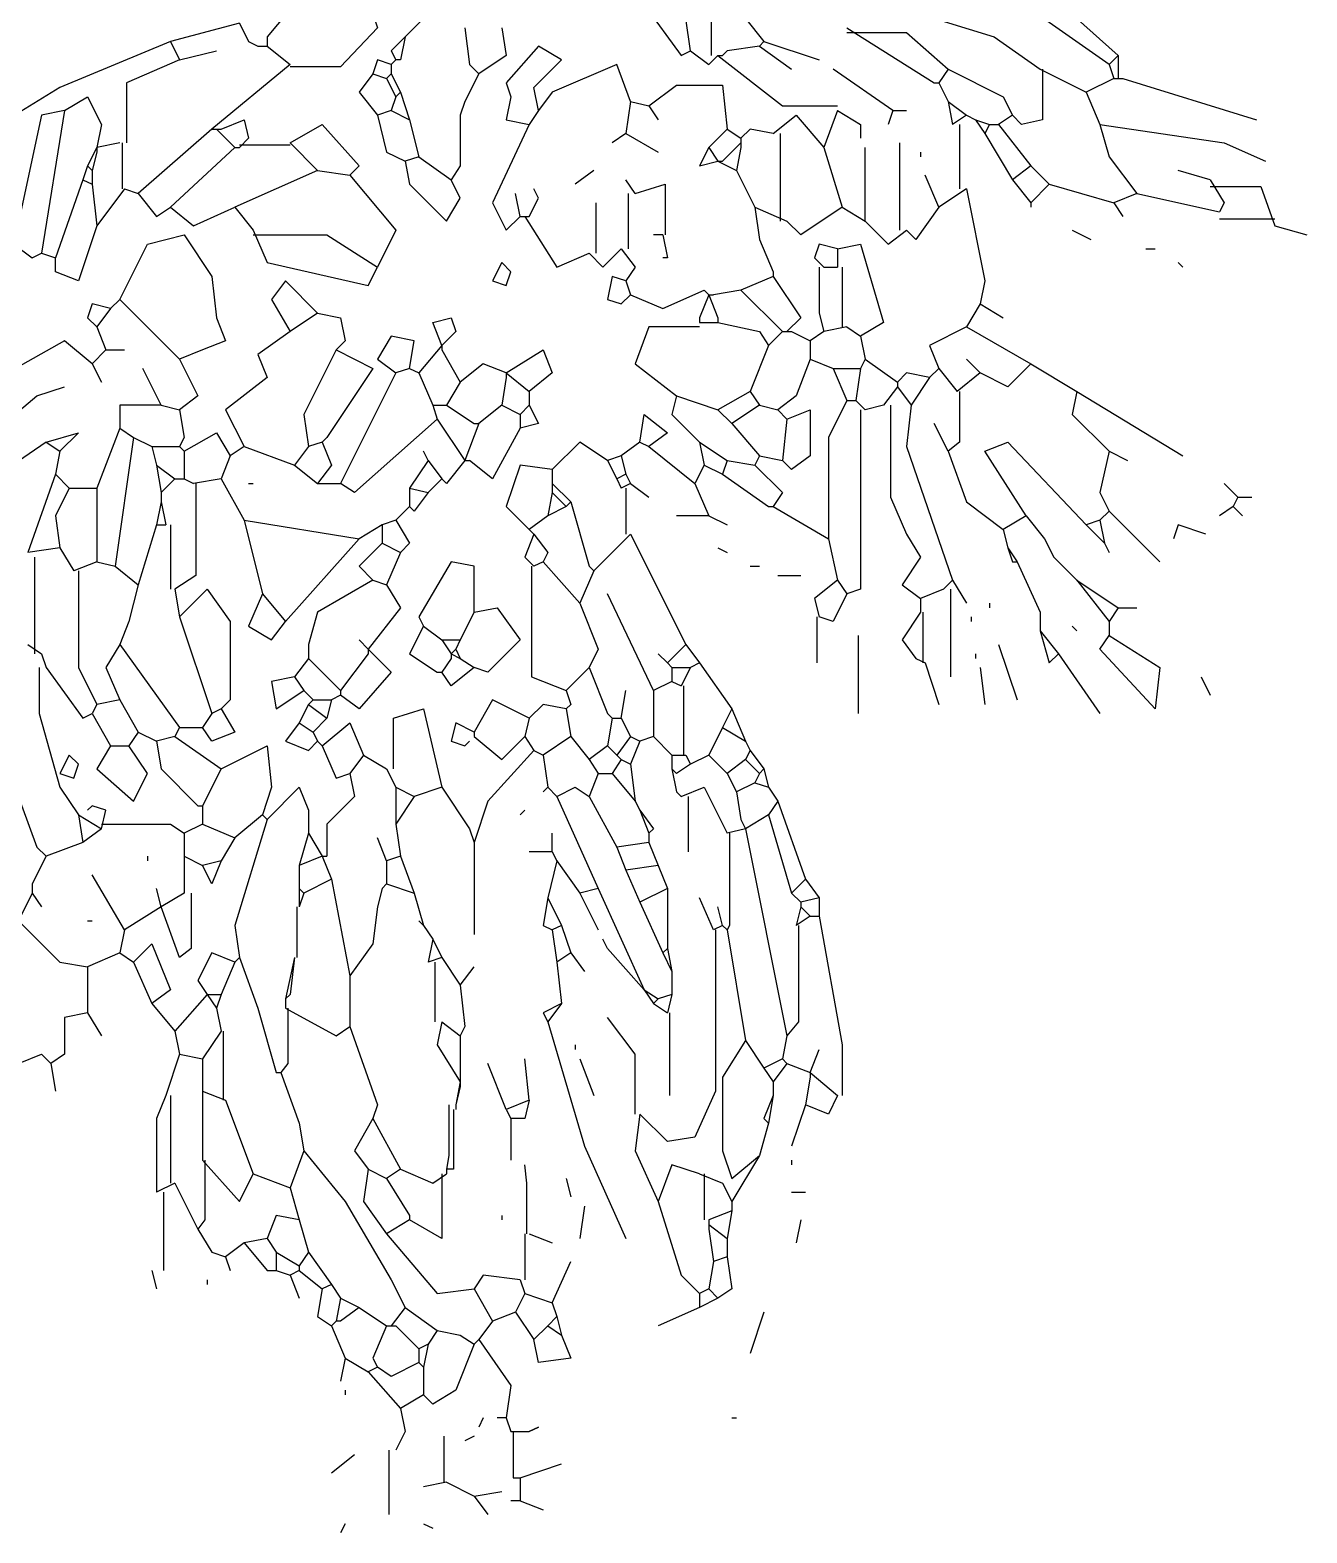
# Model space of a CAD drawing. Header units: inches. Extents: x 118 to 199, y 398 to 556.
# Drawn here: x 152.7 to 199, y 474.1 to 528.5 of the extents above; entities that cross this region are included whole.
import ezdxf

# ---------------------------------------------------------------- set-up
doc = ezdxf.new("R2010")
doc.units = ezdxf.units.IN
doc.header["$MEASUREMENT"] = 0
doc.layers.add('Standard', color=7, linetype='Continuous')

# ---------------------------------------------------------------- blocks, each defined once
blk = doc.blocks.new('A$C604E69D6')
at = {"layer": 'Standard', "color": 3, "linetype": 'Continuous'}
for points in [[(45.667, 133.333), (43.167, 130.333), (43.167, 130)], [(74, 129.666), (70.833, 132.5), (67.334, 133.833)], [(73.666, 129.333), (69.167, 132.5), (67, 133.166)], [(58.833, 132.333), (57.834, 132.666), (56.833, 131.5), (58.166, 129.666), (58.5, 129.834)], [(59.25, 131.833), (59.25, 129.666)], [(63.499, 131.334), (64.667, 131.833), (69.5, 130.333), (71.167, 129.167)], [(46, 131.334), (47, 131.166), (47.166, 130.667), (45.833, 129.25), (44, 129.25)], [(49, 131.166), (48.167, 130.333)], [(42.166, 130.833), (39.667, 130.167)], [(42.166, 130.833), (42.5, 130.167), (42.833, 130), (43.167, 130)], [(50.334, 130.667), (50.5, 129.333), (50.833, 128.999)], [(51.666, 130.667), (51.834, 129.666), (50.833, 128.999)], [(58.5, 129.834), (58.333, 131)], [(60.5, 131), (61.166, 130.167)], [(64.166, 130.667), (67.334, 128.667), (67.5, 128.667)], [(39.667, 130.167), (35.667, 128.5), (32.667, 126.666)], [(39.667, 130.167), (40.001, 129.5)], [(48.167, 130.333), (47.667, 129.834), (47.833, 129.5)], [(48.167, 130.333), (48, 129.5), (47.833, 129.5)], [(61.166, 130.167), (61, 130)], [(61.166, 130.167), (63.167, 129.5)], [(64.166, 130.499), (66.333, 130.499), (67.833, 129.167)], [(40.001, 129.5), (41.333, 129.834)], [(43.167, 130), (44, 129.333)], [(53, 127.667), (52.833, 128.5), (53.833, 129.5), (53, 130), (51.834, 128.667), (52, 128.166), (51.834, 127.333), (52.667, 127.167)], [(58.5, 129.834), (59.167, 129.333), (59.5, 129.666)], [(59.5, 129.666), (59.666, 129.666)], [(59.5, 129.666), (61.833, 127.834), (63.833, 127.834)], [(61, 130), (59.834, 129.834), (59.666, 129.666)], [(61, 130), (62.167, 129.167)], [(74, 129.666), (73.666, 129.333)], [(74, 129.666), (74, 128.833)], [(40.001, 129.5), (38.083, 128.667), (38.083, 126.5)], [(44, 129.333), (41.167, 127)], [(47, 128.999), (46.5, 128.332), (47.166, 127.499)], [(47.667, 129.333), (47.166, 129.5), (47, 128.999)], [(47, 128.999), (47.5, 128.833)], [(47.667, 128.999), (47.5, 128.833)], [(47.833, 129.5), (47.667, 129.333)], [(47.667, 129.333), (47.667, 128.999)], [(47.667, 128.999), (48, 128.332)], [(50.833, 128.999), (50.334, 128), (50.166, 127.499), (50.166, 125.667), (49.833, 125.166)], [(56.334, 128), (55.833, 129.333), (53.5, 128.332), (53, 127.667)], [(65.834, 127.667), (63.667, 129.167)], [(67.833, 129.167), (67.5, 128.667)], [(67.833, 129.167), (69.833, 128.166), (70.167, 127.499)], [(71.251, 129.167), (71.251, 127.333), (70.5, 127.167), (70.167, 127.499)], [(71.167, 129.167), (72.833, 128.332)], [(73.666, 129.333), (73.834, 128.833)], [(47.5, 128.833), (47.833, 128.166)], [(57, 127.834), (58, 128.583), (59.666, 128.583), (59.834, 127)], [(67.5, 128.667), (67.833, 128)], [(73.834, 128.833), (72.833, 128.332)], [(73.834, 128.833), (74, 128.833)], [(74, 128.833), (74.167, 128.833)], [(74.167, 128.833), (79.001, 127.333)], [(35.833, 127.667), (36.667, 128.166), (37.167, 127.167), (37, 126.334)], [(47.833, 128.166), (47.667, 127.667)], [(48, 128.332), (47.833, 128.166)], [(48, 128.332), (48.333, 127.333)], [(56.334, 128), (56.167, 126.833)], [(56.334, 128), (57, 127.834)], [(67.833, 128), (68.5, 127.499)], [(67.833, 128), (68.001, 127.167)], [(72.833, 128.332), (73.333, 127.167)], [(35.833, 127.667), (35, 127.499), (34, 122.833), (34.666, 122.333), (35, 122.501)], [(35.833, 127.667), (35, 122.501)], [(47.667, 127.667), (47.166, 127.499)], [(47.166, 127.499), (47.5, 126.166), (48.167, 125.833)], [(47.667, 127.667), (48.333, 127.333)], [(53, 127.667), (52.667, 127.167)], [(57, 127.834), (57.333, 127.333)], [(61.5, 126.833), (62.333, 127.499), (63.333, 126.334)], [(63.833, 127.667), (63.333, 126.334)], [(63.833, 127.667), (64.667, 127.167), (64.667, 126.666)], [(65.834, 127.667), (65.666, 127.167)], [(65.834, 127.667), (66.333, 127.667)], [(68.5, 127.499), (68.001, 127.167)], [(68.5, 127.499), (68.834, 127.333)], [(70.167, 127.499), (69.667, 127.167)], [(41.167, 127), (38.499, 124.666)], [(41.167, 127), (41.333, 127)], [(41.333, 127), (41.501, 127)], [(41.333, 127), (42, 126.334)], [(41.501, 127), (42.334, 127.333), (42.5, 126.666), (42.166, 126.334)], [(44, 126.5), (45.167, 127.167), (46.5, 125.667), (46.167, 125.333)], [(48.333, 127.333), (48.666, 125.999)], [(52.667, 127.167), (51.333, 124.333), (51.834, 123.334), (52.333, 123.833)], [(56.167, 126.833), (55.667, 126.5)], [(56.167, 126.833), (57.333, 126.166)], [(59.834, 127), (59.167, 126.334)], [(59.834, 127), (60.333, 126.666)], [(61.5, 126.833), (60.667, 127), (60.333, 126.666)], [(61.751, 126.833), (61.751, 123.666)], [(68.25, 127.167), (68.25, 124.834)], [(68.834, 127.333), (69.333, 127.167)], [(68.834, 127.333), (69.167, 126.833)], [(69.333, 127.167), (69.167, 126.833)], [(69.167, 126.833), (70.167, 125.166)], [(69.333, 127.167), (69.667, 127.167)], [(69.667, 127.167), (70.833, 125.667)], [(73.333, 127.167), (73.666, 125.999), (74.667, 124.666)], [(73.333, 127.167), (77.833, 126.5), (79.333, 125.833)], [(37, 126.334), (36.667, 125.667)], [(37.834, 126.5), (37, 126.334)], [(37, 126.334), (37, 126.166)], [(37.917, 126.5), (37.917, 124.834)], [(42, 126.334), (39.667, 124.167)], [(42, 126.334), (42.166, 126.334)], [(44, 126.416), (42.166, 126.416)], [(44, 126.5), (45, 125.5)], [(59.167, 126.334), (58.833, 125.667), (59.5, 125.833)], [(59.167, 126.334), (59.5, 125.833)], [(60.333, 126.5), (59.666, 125.833)], [(60.333, 126.334), (60.167, 125.5)], [(60.333, 126.666), (60.333, 126.5)], [(60.333, 126.5), (60.333, 126.334)], [(63.333, 126.334), (64, 124.167)], [(64.833, 123.666), (64.833, 126.334)], [(66.084, 123.334), (66.084, 126.5)], [(37, 126.166), (36.833, 125.5)], [(48.666, 125.999), (48.167, 125.833)], [(48.167, 125.833), (48.333, 125), (49.667, 123.666), (50.166, 124.499), (49.833, 125.166)], [(48.666, 125.999), (49.833, 125.166)], [(59.5, 125.833), (59.666, 125.833)], [(59.5, 125.833), (60.167, 125.5)], [(66.833, 126.166), (66.833, 125.999)], [(36.5, 125.166), (35.5, 122.333)], [(36.667, 125.667), (36.5, 125.166)], [(36.5, 125.166), (36.833, 125)], [(36.667, 125.667), (36.833, 125.5)], [(36.833, 125.5), (36.833, 125)], [(45, 125.5), (42, 124.167)], [(45, 125.5), (46.167, 125.333)], [(46.167, 125.333), (47.833, 123.334), (47.166, 122)], [(55, 125.5), (54.333, 125)], [(56.5, 124.666), (56.167, 125.166)], [(60.167, 125.5), (60.833, 124.167)], [(67.5, 124.167), (67, 125.333)], [(70.833, 125.667), (70.167, 125.166)], [(70.167, 125.166), (70.833, 124.333)], [(70.833, 125.667), (71.5, 125)], [(77.333, 125.166), (76.167, 125.5)], [(77.333, 125.166), (77.833, 124.333), (77.667, 124.001)], [(36.833, 125), (37, 123.5)], [(38, 124.834), (37, 123.5)], [(38, 124.834), (38.499, 124.666)], [(38.499, 124.666), (39.166, 123.833), (39.667, 124.167)], [(52.333, 123.833), (52.167, 124.666)], [(52.667, 123.833), (53, 124.499), (52.833, 124.834)], [(56.25, 124.666), (56.25, 122.667)], [(56.5, 124.666), (57.583, 125), (57.583, 123.166)], [(68.5, 124.834), (67.5, 124.167)], [(68.5, 124.834), (69.167, 121.5), (69, 120.666)], [(71.5, 125), (70.833, 124.333)], [(71.5, 125), (73.834, 124.333)], [(74.667, 124.666), (73.834, 124.333)], [(74.667, 124.666), (77.667, 124.001)], [(77.333, 124.916), (79.167, 124.916), (79.666, 123.5)], [(39.667, 124.167), (40.5, 123.5), (42, 124.167)], [(42, 124.167), (42.667, 123.334)], [(55.084, 122.501), (55.084, 124.333)], [(60.833, 124.167), (61.999, 123.666)], [(60.833, 124.167), (61, 123), (61.5, 121.834), (61.5, 121.666)], [(64, 124.167), (62.5, 123.166), (61.999, 123.666)], [(64, 124.167), (64.833, 123.666)], [(67.5, 124.167), (66.667, 123), (66.333, 123.334)], [(70.833, 124.333), (70.833, 124.167)], [(73.834, 124.333), (74.167, 123.833)], [(52.333, 123.833), (52.501, 123.833)], [(52.501, 123.833), (52.667, 123.833)], [(52.501, 123.833), (53.667, 122), (54.834, 122.501)], [(64.833, 123.666), (65.666, 122.833), (66.333, 123.334)], [(77.667, 123.75), (79.666, 123.75)], [(37, 123.5), (36.334, 121.5), (35.5, 121.834), (35.5, 122.333)], [(37.834, 120.833), (38.833, 122.833), (40.167, 123.166), (41.167, 121.666), (41.333, 120.166), (41.667, 119.333), (40.834, 119), (40.001, 118.666)], [(42.667, 123.334), (43.167, 122.166), (46.834, 121.333), (47.166, 122)], [(42.667, 123.166), (45.334, 123.166), (47.166, 122)], [(57.5, 123.166), (57.167, 123.166)], [(57.5, 123.166), (57.667, 122.333), (57.5, 122.333)], [(72.334, 123.334), (73, 123)], [(79.666, 123.5), (80.833, 123.166)], [(35, 122.501), (35.5, 122.333)], [(56, 122.667), (55.333, 122), (54.834, 122.501)], [(56, 122.667), (56.5, 122), (56.167, 121.5)], [(63.833, 122.667), (63.167, 122.833), (63, 122.333), (63.333, 122)], [(63.833, 122.667), (64.667, 122.833), (65.5, 120), (64.667, 119.499)], [(63.833, 122.667), (63.833, 122)], [(75, 122.667), (75.334, 122.667)], [(51.666, 122.166), (51.333, 121.5), (51.834, 121.333), (52, 121.834), (51.666, 122.166)], [(63.167, 122), (63.167, 120.334), (63.333, 119.667)], [(63.333, 122), (63.833, 122)], [(64, 122), (64, 119.833)], [(76.167, 122.166), (76.333, 122)], [(45, 120.334), (43.834, 121.5), (43.333, 120.833), (44, 119.667)], [(56.167, 121.5), (55.667, 121.666), (55.501, 120.833), (56, 120.666), (56.334, 120.999)], [(56.167, 121.5), (56.334, 120.999)], [(61.5, 121.666), (60.333, 121.167)], [(61.5, 121.666), (62.5, 120.166), (61.999, 119.667)], [(37.834, 120.833), (37.5, 120.5)], [(37.834, 120.833), (40.001, 118.666)], [(56.334, 120.999), (57.5, 120.5), (59, 121.167), (59.167, 120.999)], [(59.167, 120.999), (58.833, 120.166), (58.833, 120)], [(59.167, 120.999), (59.334, 120.999)], [(59.167, 120.999), (59.5, 120.166), (59.5, 120)], [(60.333, 121.167), (59.334, 120.999)], [(60.333, 121.167), (61.833, 119.667)], [(37.5, 120.5), (36.833, 120.666), (36.667, 120.166), (37, 119.833)], [(37.5, 120.5), (37, 119.833)], [(45, 120.334), (44, 119.667)], [(45, 120.334), (45.833, 120.166), (46, 119.333), (45.667, 119)], [(69, 120.666), (68.5, 119.833)], [(69, 120.666), (69.833, 120.166)], [(37, 119.833), (37.333, 119)], [(49.5, 119.167), (49.167, 120), (49.833, 120.166), (50, 119.667), (49.5, 119.167)], [(58.833, 119.833), (57, 119.833), (56.5, 118.5), (58, 117.334)], [(58.833, 120), (59.5, 120)], [(59.5, 120), (61, 119.667), (61.334, 119.167)], [(64.166, 119.833), (63.333, 119.667)], [(64.166, 119.833), (64.667, 119.499)], [(68.5, 119.833), (67.166, 119.167), (67.5, 118.333)], [(68.5, 119.833), (70.833, 118.5)], [(36.833, 118.5), (35.833, 119.333), (33.167, 117.833)], [(44, 119.667), (42.833, 118.834), (43.167, 117.999), (41.667, 116.833), (42.334, 115.5)], [(48.333, 118.333), (48.5, 119.333), (47.667, 119.499), (47.166, 118.666), (47.833, 118.167)], [(61.833, 119.667), (61.334, 119.167)], [(61.833, 119.667), (61.999, 119.667)], [(61.999, 119.667), (62.167, 119.667)], [(62.167, 119.667), (62.834, 119.333)], [(63.333, 119.667), (62.834, 119.333)], [(62.834, 119.333), (62.834, 118.666)], [(64.667, 119.499), (64.833, 118.666)], [(37.333, 119), (36.833, 118.5)], [(37.333, 119), (38, 119)], [(40.001, 118.666), (40.666, 117.334), (40.001, 116.833)], [(45.667, 119), (44.5, 116.667), (44.667, 115.5)], [(45.667, 119), (47, 118.333), (45.334, 115.832), (45.167, 115.666)], [(49.5, 119.167), (48.666, 118.167)], [(49.5, 119.167), (49.5, 119)], [(49.5, 119), (50.166, 117.833)], [(51.834, 118.167), (53.166, 119), (53.5, 118.167), (52.667, 117.5)], [(61.334, 119.167), (60.667, 117.5)], [(62.834, 118.666), (62.333, 117.334), (61.667, 116.833)], [(62.834, 118.666), (63.667, 118.333)], [(64.833, 118.666), (64.667, 118.333)], [(64.833, 118.666), (66, 117.833)], [(69, 118.167), (68.5, 118.666)], [(36.833, 118.5), (37.167, 117.833)], [(39.334, 117), (38.667, 118.333)], [(47.833, 118.167), (45.833, 114.166)], [(48.333, 118.333), (47.833, 118.167)], [(48.333, 118.333), (48.666, 118.167)], [(48.666, 118.167), (49.167, 117)], [(51.834, 118.167), (50.999, 118.5), (50.166, 117.833)], [(51.834, 118.167), (51.834, 117.999)], [(51.834, 118.167), (52.667, 117.5)], [(63.667, 118.333), (64.667, 118.333)], [(63.667, 118.333), (64.166, 117.166)], [(64.667, 118.333), (64.5, 117.166)], [(67.166, 117.999), (66.333, 118.167), (66, 117.833)], [(67.5, 118.333), (67.166, 117.999)], [(67.5, 118.333), (68.167, 117.5)], [(69, 118.167), (68.167, 117.5)], [(70.833, 118.5), (70, 117.667), (69, 118.167)], [(70.833, 118.5), (72.5, 117.5)], [(31.667, 114.667), (34.834, 117.334), (35.833, 117.667)], [(50.166, 117.833), (49.667, 117)], [(51.834, 117.999), (51.666, 117)], [(66, 117.667), (65.5, 117)], [(66, 117.833), (66, 117.667)], [(66, 117.667), (66.501, 117)], [(67.166, 117.999), (66.501, 117)], [(39.334, 117), (37.834, 117), (37.834, 116.167)], [(39.334, 117), (40.001, 116.833)], [(49.167, 117), (49.667, 117)], [(49.167, 117), (49.333, 116.499)], [(49.667, 117), (50.667, 116.333), (50.833, 116.333)], [(51.666, 117), (50.833, 116.333)], [(51.666, 117), (52.333, 116.667)], [(52.667, 117), (52.333, 116.667)], [(52.667, 117), (53, 116.333), (52.333, 116.167)], [(52.667, 117.5), (52.667, 117)], [(58, 117.334), (57.834, 116.667), (58.833, 115.666)], [(58, 117.334), (59.5, 116.833)], [(60.667, 117.5), (59.5, 116.833)], [(61, 117), (60, 116.333)], [(60.667, 117.5), (61, 117)], [(61, 117), (61.667, 116.833)], [(64.166, 117.166), (63.499, 115.832), (63.499, 112.166)], [(64.166, 117.166), (64.5, 117.166)], [(64.5, 117.166), (64.833, 116.833)], [(65.5, 117), (64.833, 116.833)], [(65.75, 117), (65.75, 113.666), (66.333, 112.334), (66.833, 111.501), (66.167, 110.5), (66.833, 110.001)], [(66.501, 117), (66.333, 115.5), (68.001, 110.666)], [(68.25, 117.5), (68.25, 115.666), (67.833, 115.334)], [(72.5, 117.5), (72.334, 116.667), (73.666, 115.334)], [(72.5, 117.5), (76.333, 115.167)], [(40.001, 116.833), (40.167, 115.832), (40.001, 115.5)], [(49.333, 116.499), (46.333, 113.834), (45.833, 114.166)], [(49.333, 116.499), (50.334, 114.999)], [(52.333, 116.667), (52.333, 116.167)], [(56.667, 115.666), (56.833, 116.667), (57.667, 116), (57, 115.5)], [(59.5, 116.833), (60, 116.333)], [(61.667, 116.833), (61.999, 116.499)], [(61.999, 116.499), (62.834, 116.833), (62.834, 115.167), (62.167, 114.667), (61.833, 114.999)], [(61.999, 116.499), (61.833, 114.999)], [(64.667, 116.833), (64.667, 110.333), (64.166, 110.167)], [(35.167, 115.666), (36.334, 116), (35.667, 115.334)], [(37.834, 116.167), (37, 114)], [(37.834, 116.167), (38.333, 115.832)], [(40.167, 115.334), (41.333, 116), (41.833, 115.167)], [(50.833, 116.333), (50.334, 114.999)], [(52.333, 116.167), (51.333, 114.333), (50.5, 114.999)], [(60, 116.333), (61, 115.167)], [(67.833, 115.334), (67.334, 116.333)], [(35.167, 115.666), (32.5, 113.834), (31.833, 112.833)], [(35.167, 115.666), (35.667, 115.334)], [(38.333, 115.832), (37.666, 111.166)], [(38.333, 115.832), (39, 115.5)], [(39, 115.5), (40.001, 115.5)], [(39, 115.5), (39.166, 114.833)], [(40.001, 115.5), (40.167, 115.334)], [(42.334, 115.5), (41.833, 115.167)], [(42.334, 115.5), (44.167, 114.833)], [(44.667, 115.5), (44.167, 114.833)], [(45.167, 115.666), (44.667, 115.5)], [(45.167, 115.666), (45.5, 114.833), (45, 114.166)], [(55.501, 114.999), (54.5, 115.666), (53.5, 114.667)], [(56.667, 115.666), (56, 115.167)], [(56.667, 115.666), (57, 115.5)], [(57, 115.5), (58.667, 114.166)], [(58.833, 115.666), (59.834, 114.999)], [(58.833, 115.666), (59, 114.833)], [(70.667, 113), (69.167, 115.334), (70, 115.666), (72.833, 112.666)], [(35.667, 115.334), (35.5, 114.5)], [(39.166, 114.833), (39.334, 113.834)], [(39.166, 114.833), (39.833, 114.333)], [(40.167, 115.334), (40.167, 114.333)], [(41.833, 115.167), (41.501, 114.333)], [(44.167, 114.833), (45, 114.166)], [(49, 114.999), (48.333, 114)], [(49, 114.999), (48.834, 115.334)], [(49, 114.999), (49.5, 114.333)], [(50.334, 114.999), (49.667, 114.166), (49.5, 114.333)], [(50.334, 114.999), (50.5, 114.999)], [(53.5, 114.667), (52.333, 114.833), (51.834, 113.333), (52.667, 112.5)], [(56, 115.167), (55.501, 114.999)], [(55.501, 114.999), (55.833, 114.333)], [(56, 115.167), (56.167, 114.5)], [(59, 114.833), (58.667, 114.166)], [(59, 114.833), (59.666, 114.5)], [(59.834, 114.999), (59.666, 114.5)], [(59.834, 114.999), (60.833, 114.833)], [(61, 115.167), (60.833, 114.833)], [(60.833, 114.833), (61.833, 113.834), (61.5, 113.333)], [(61, 115.167), (61.833, 114.999)], [(67.833, 115.334), (68.5, 113.499), (69.833, 112.5)], [(73.666, 115.334), (73.333, 113.834), (73.666, 113.167)], [(73.666, 115.334), (74.333, 114.999)], [(35.5, 114.5), (34.5, 111.667)], [(35.5, 114.5), (36, 114)], [(39.833, 114.333), (39.334, 113.834)], [(39.833, 114.333), (40.167, 114.333)], [(40.167, 114.333), (40.5, 114.166)], [(41.501, 114.333), (40.5, 114.166)], [(41.501, 114.333), (42.334, 112.833)], [(49.5, 114.333), (49, 113.834)], [(53.5, 114.667), (53.5, 114.166)], [(56.167, 114.5), (55.833, 114.333)], [(55.833, 114.333), (56, 114)], [(56.167, 114.5), (56.334, 114.166)], [(59.666, 114.5), (61.334, 113.333), (61.5, 113.333)], [(36, 114), (35.5, 113), (35.667, 111.833)], [(36, 114), (37, 114)], [(37, 114), (37, 111.333)], [(39.334, 113.834), (39.334, 113.499)], [(40.584, 114.166), (40.584, 110.834), (39.833, 110.333)], [(42.5, 114.166), (42.667, 114.166)], [(45, 114.166), (45.833, 114.166)], [(48.333, 114), (49, 113.834)], [(48.333, 114), (48.333, 113.333)], [(49, 113.834), (48.5, 113.167), (48.333, 113.333)], [(53.5, 113.834), (53.334, 113)], [(53.5, 114.166), (54.167, 113.499)], [(53.5, 114.166), (53.5, 113.834)], [(53.5, 113.834), (54.001, 113.333)], [(56.334, 114.166), (56, 114)], [(56.167, 114), (56.167, 112.334)], [(56.334, 114.166), (57, 113.666)], [(58.667, 114.166), (59.167, 113)], [(78.334, 113.666), (77.833, 114.166)], [(39.334, 113.499), (39.166, 112.666)], [(39.334, 113.499), (39.5, 112.666)], [(48.333, 113.333), (47.833, 112.833)], [(54.001, 113.333), (53.334, 113)], [(54.167, 113.499), (54.001, 113.333)], [(54.167, 113.499), (54.834, 111.166), (55, 111)], [(61.5, 113.333), (63.499, 112.166)], [(78.166, 113.333), (77.667, 113)], [(78.334, 113.666), (78.166, 113.333)], [(78.166, 113.333), (78.5, 113)], [(78.334, 113.666), (78.833, 113.666)], [(39.166, 112.666), (38.499, 110.5)], [(39.166, 112.666), (39.5, 112.666)], [(39.667, 112.666), (39.667, 110.333)], [(42.334, 112.833), (46.5, 112.166)], [(42.334, 112.833), (43.001, 110.167)], [(47.334, 112.666), (46.5, 112.166)], [(47.833, 112.833), (47.334, 112.666)], [(47.334, 112.666), (47.334, 111.999)], [(47.833, 112.833), (48.333, 111.999), (48, 111.667)], [(53.334, 113), (52.667, 112.5)], [(59.167, 113), (58, 113)], [(59.167, 113), (59.834, 112.666)], [(70.667, 113), (69.833, 112.5)], [(70.667, 113), (71.333, 112.166)], [(73.333, 112.833), (72.833, 112.666)], [(72.833, 112.666), (73.5, 111.999)], [(73.666, 113.167), (73.333, 112.833)], [(73.333, 112.833), (73.5, 111.999)], [(73.666, 113.167), (75.5, 111.333)], [(77.167, 112.334), (76.167, 112.666), (75.999, 112.166)], [(46.5, 112.166), (43.834, 109.166)], [(52.833, 112.334), (52.501, 111.501), (52.833, 111.166)], [(52.667, 112.5), (52.833, 112.334)], [(52.833, 112.334), (53.334, 111.667), (53.166, 111.333)], [(56.334, 112.334), (55, 111)], [(56.334, 112.334), (58.333, 108.333)], [(63.499, 112.166), (63.833, 110.666)], [(69.833, 112.5), (70, 111.833)], [(71.333, 112.166), (71.667, 111.501)], [(71.333, 112.166), (71.667, 111.501)], [(35.667, 111.833), (34.5, 111.667)], [(35.667, 111.833), (36.166, 111)], [(47.334, 111.999), (46.5, 111.166), (47, 110.666)], [(47.334, 111.999), (48, 111.667)], [(48, 111.667), (47.5, 110.5)], [(59.5, 111.833), (59.834, 111.667)], [(70, 111.833), (70.167, 111.333), (70.334, 111.333)], [(70, 111.833), (70.334, 111.333)], [(73.5, 111.999), (73.666, 111.667)], [(34.75, 111.501), (34.75, 108)], [(37, 111.333), (36.166, 111)], [(37, 111.333), (37.666, 111.166)], [(37.666, 111.166), (38.499, 110.5)], [(50.667, 109.5), (50.667, 111.166), (49.833, 111.333), (48.666, 109.334), (48.834, 109)], [(52.75, 111.166), (52.75, 107.167), (54.001, 106.667)], [(53.166, 111.333), (52.833, 111.166)], [(53.166, 111.333), (54.5, 109.833)], [(60.667, 111.166), (61, 111.166)], [(70.334, 111.333), (71.167, 109.5), (71.167, 108.833)], [(71.667, 111.501), (72.5, 110.666)], [(36.334, 111), (36.334, 107.5), (37, 106.166)], [(38.499, 110.5), (38.167, 109.166), (37.834, 108.333)], [(47, 110.666), (45, 109.5), (44.667, 108.333), (44.667, 107.834)], [(47.5, 110.5), (48, 109.666), (46.834, 108.166)], [(47, 110.666), (47.5, 110.5)], [(55, 111), (54.5, 109.833)], [(61.667, 110.834), (62.5, 110.834)], [(63.833, 110.666), (63, 110.001), (63.167, 109.334)], [(63.833, 110.666), (64.166, 110.167)], [(68.001, 110.666), (67.667, 110.333)], [(68.001, 110.666), (68.5, 109.833)], [(72.5, 110.666), (73.666, 109.166)], [(72.5, 110.666), (74, 109.666)], [(39.833, 110.333), (40.001, 109.334)], [(40.001, 109.334), (41, 110.333), (41.833, 109.166), (41.833, 106.334), (41.501, 106)], [(43.001, 110.167), (42.5, 109), (43.333, 108.499), (43.834, 109.166)], [(43.001, 110.167), (43.834, 109.166)], [(57.167, 106.667), (55.501, 110.167)], [(64.166, 110.167), (63.667, 109.166), (63.167, 109.334)], [(67.667, 110.333), (66.833, 110.001)], [(66.833, 110.001), (66.833, 109.5)], [(67.917, 110.333), (67.917, 107.167)], [(50.667, 109.5), (50.166, 108.499)], [(50.667, 109.5), (51.5, 109.666), (52.333, 108.499), (51.167, 107.333), (50.667, 107.5)], [(54.5, 109.833), (55.167, 108.166), (54.834, 107.5)], [(66.833, 109.5), (66.167, 108.499), (66.667, 107.834), (67, 107.666)], [(66.917, 109.5), (66.917, 107.666)], [(69.333, 109.833), (69.333, 109.666)], [(74, 109.666), (73.666, 109.166)], [(74, 109.666), (74.667, 109.666)], [(40.001, 109.334), (41.167, 105.833)], [(48.834, 109), (48.333, 108), (49.333, 107.333), (49.5, 107.333)], [(48.834, 109), (49.5, 108.499)], [(63.083, 109.334), (63.083, 107.666)], [(68.667, 109.334), (68.667, 109.166)], [(72.334, 109), (72.5, 108.833)], [(73.666, 109.166), (73.666, 108.667)], [(34.5, 108.333), (35, 108)], [(37.834, 108.333), (37.333, 107.5), (37.834, 106.334)], [(37.834, 108.333), (40.001, 105.333)], [(46.834, 108.166), (46.5, 108.499)], [(49.5, 108.499), (50.166, 108.499)], [(49.5, 108.499), (49.833, 108)], [(50.166, 108.499), (50, 108.166)], [(58.333, 108.333), (57.667, 107.666)], [(58.333, 108.333), (58.833, 107.666)], [(64.583, 108.667), (64.583, 105.833)], [(69.667, 108.333), (70.334, 106.334)], [(71.167, 108.833), (71.5, 107.666), (71.834, 108)], [(71.167, 108.833), (71.834, 108)], [(73.666, 108.667), (75.5, 107.5), (75.334, 106), (73.333, 108.166), (73.666, 108.667)], [(35, 108), (35.167, 107.5)], [(44.667, 107.834), (44.167, 107.167)], [(44.667, 107.834), (45.833, 106.667)], [(46.834, 108.166), (47.667, 107.333), (46.5, 106), (45.833, 106.5)], [(46.834, 108), (45.833, 106.667)], [(46.834, 108.166), (46.834, 108)], [(49.833, 107.834), (49.5, 107.333)], [(50, 108.166), (49.833, 108)], [(49.833, 108), (49.833, 107.834)], [(49.833, 108), (50.166, 107.834)], [(50, 108.166), (50.166, 107.834)], [(50.166, 107.834), (50.667, 107.5)], [(57.667, 107.666), (57.333, 108)], [(68.834, 108), (68.834, 107.834)], [(71.834, 108), (73.333, 105.833)], [(34.917, 107.5), (34.917, 105.833), (35.667, 103.166), (36.334, 102.167)], [(35.167, 107.5), (36.5, 105.667), (36.833, 105.833)], [(50.667, 107.5), (49.833, 106.833), (49.5, 107.333)], [(54.834, 107.5), (54.001, 106.667)], [(54.834, 107.5), (55.501, 105.833), (55.667, 105.667)], [(57.667, 107.666), (57.834, 107.5)], [(57.834, 107.5), (58.5, 107.5)], [(57.834, 107.5), (57.834, 106.999)], [(58.5, 107.5), (58.166, 106.833)], [(58.833, 107.666), (58.5, 107.5)], [(58.833, 107.666), (60, 106)], [(67, 107.666), (67.5, 106.166)], [(69, 107.5), (69.167, 106.166)], [(44.167, 107.167), (43.333, 106.999), (43.5, 106), (44.5, 106.667)], [(44.167, 107.167), (44.5, 106.667)], [(44.5, 106.667), (44.833, 106.334)], [(45.833, 106.667), (45.833, 106.5)], [(54.001, 106.667), (54.167, 106.166), (54.001, 106)], [(56, 105.667), (56.167, 106.667)], [(57.834, 106.999), (57.167, 106.667)], [(57.167, 106.667), (57.167, 105)], [(57.834, 106.999), (58.166, 106.833)], [(58.25, 106.833), (58.25, 104.333)], [(77, 107.167), (77.333, 106.5)], [(37, 106.166), (36.833, 105.833)], [(37.834, 106.334), (37, 106.166)], [(37.834, 106.334), (38.499, 105.167)], [(44.667, 106.166), (44.333, 105.499)], [(44.833, 106.334), (44.667, 106.166)], [(44.667, 106.166), (45.334, 105.667)], [(44.833, 106.334), (45.5, 106.334)], [(45.5, 106.334), (45.334, 105.667)], [(45.833, 106.5), (45.5, 106.334)], [(52.667, 105.667), (51.333, 106.334), (50.667, 105.167)], [(54.001, 106), (53.166, 106.166), (52.667, 105.667)], [(36.833, 105.833), (37.5, 104.666)], [(41.501, 106), (42, 105.167), (41.167, 104.834), (40.834, 105.333)], [(41.167, 105.833), (40.834, 105.333)], [(41.501, 106), (41.167, 105.833)], [(45.334, 105.667), (44.833, 105.167)], [(47.751, 103.833), (47.751, 105.667), (48.834, 106), (49.5, 103.166)], [(52.667, 105.667), (52.501, 105)], [(54.001, 106), (54.167, 105)], [(55.667, 105.667), (55.501, 104.666)], [(55.667, 105.667), (56, 105.667)], [(56, 105.667), (56.334, 105)], [(60, 106), (59.666, 105.333)], [(60, 106), (60.5, 104.834)], [(38.499, 105.167), (38.167, 104.666)], [(38.499, 105.167), (39.166, 104.834)], [(40.001, 105.333), (39.833, 105)], [(40.001, 105.333), (40.834, 105.333)], [(44.333, 105.499), (43.834, 104.834), (44.667, 104.5), (45, 104.834)], [(44.333, 105.499), (44.833, 105.167)], [(44.833, 105.167), (45, 104.834)], [(45.167, 104.666), (46.167, 105.499), (46.667, 104.333)], [(50.667, 105.167), (50, 105.499), (49.833, 104.834), (50.334, 104.666), (50.5, 104.834)], [(50.667, 105.167), (50.667, 105)], [(59.666, 105.333), (59.167, 104.333)], [(59.666, 105.333), (60.5, 104.834)], [(37.5, 104.666), (37, 103.833), (38.333, 102.667), (38.833, 103.667), (38.167, 104.666)], [(37.5, 104.666), (38.167, 104.666)], [(39.833, 105), (39.166, 104.834)], [(39.166, 104.834), (39.334, 103.833), (40.666, 102.499), (40.834, 102.499)], [(39.833, 105), (41.501, 103.833)], [(41.501, 103.833), (43.167, 104.666), (43.333, 103.166), (43.001, 102.167)], [(45, 104.834), (45.167, 104.666)], [(45.167, 104.666), (45.667, 103.5), (46.167, 103.667)], [(50.667, 105), (51.666, 104.167), (52.501, 105)], [(52.833, 104.5), (51.167, 102.667), (50.667, 101.166)], [(52.501, 105), (52.833, 104.5)], [(52.833, 104.5), (53.166, 104.333)], [(54.167, 105), (53.166, 104.333)], [(54.167, 105), (54.834, 104.167)], [(55.501, 104.666), (54.834, 104.167)], [(55.501, 104.666), (55.833, 104.333)], [(56.334, 105), (55.833, 104.333)], [(56.334, 105), (56.667, 104.834)], [(56.667, 104.834), (56.334, 103.999)], [(57.167, 105), (56.667, 104.834)], [(57.167, 105), (57.834, 104.333)], [(60.5, 104.834), (60.667, 104.5)], [(60.667, 104.5), (60.5, 104.167)], [(60.667, 104.5), (61.166, 103.833)], [(33.667, 104.167), (34.834, 100.999), (35.167, 100.667)], [(36, 104.333), (35.667, 103.667), (36.166, 103.5), (36.334, 103.999), (36, 104.333)], [(46.667, 104.333), (46.167, 103.667)], [(46.667, 104.333), (47.5, 103.833)], [(53.166, 104.333), (53.334, 103.166)], [(54.834, 104.167), (55.167, 103.667)], [(56, 104.167), (55.667, 103.667)], [(55.833, 104.333), (56, 104.167)], [(56, 104.167), (56.334, 103.999)], [(56.334, 103.999), (56.5, 102.667)], [(57.834, 104.333), (58.333, 104.333)], [(57.834, 104.333), (57.834, 103.833)], [(58.5, 103.999), (58, 103.667), (57.834, 103.833)], [(58.333, 104.333), (58.5, 103.999)], [(59.167, 104.333), (58.5, 103.999)], [(59.167, 104.333), (59.834, 103.667)], [(60.5, 104.167), (59.834, 103.667)], [(60.5, 104.167), (61, 103.667)], [(41.501, 103.833), (40.834, 102.499)], [(46.167, 103.667), (46.333, 102.834), (45.334, 101.833), (45.334, 100.667)], [(47.5, 103.833), (47.833, 103.166)], [(55.167, 103.667), (54.834, 102.834)], [(55.167, 103.667), (55.667, 103.667)], [(55.667, 103.667), (56.5, 102.667)], [(57.834, 103.833), (58, 103), (58.166, 102.834)], [(59.834, 103.667), (60.167, 103)], [(61, 103.667), (60.833, 103.332)], [(61.166, 103.833), (61, 103.667)], [(61.166, 103.833), (61.334, 103.166)], [(43.167, 102), (44.333, 103.166), (44.667, 102.333), (44.667, 101.5)], [(47.833, 103.166), (48.5, 102.834)], [(47.833, 103.166), (47.833, 101.833)], [(49.5, 103.166), (48.5, 102.834)], [(49.5, 103.166), (50.5, 101.666), (50.667, 101.166)], [(53.334, 103.166), (53.166, 103)], [(53.334, 103.166), (53.667, 102.834)], [(53.667, 102.834), (54.333, 103.166), (54.834, 102.834)], [(58.166, 102.834), (59, 103.166), (59.834, 101.5)], [(60.833, 103.332), (60.167, 103)], [(60.167, 103), (60.333, 102), (60.5, 101.666)], [(60.833, 103.332), (61.334, 103.166)], [(61.334, 103.166), (61.667, 102.667)], [(37.167, 101.666), (37.333, 102.333), (36.833, 102.499), (36.667, 102.333)], [(40.834, 102.499), (40.834, 101.833)], [(48.5, 102.834), (47.833, 101.833)], [(52.501, 102.333), (52.333, 102.167)], [(53.667, 102.834), (55.167, 99.499)], [(54.834, 102.834), (55.833, 100.999)], [(56.5, 102.667), (56.667, 102.333)], [(56.667, 102.333), (57.167, 101.666), (57, 101.5)], [(56.667, 102.333), (57, 101.5)], [(58.417, 102.834), (58.417, 100.833)], [(61.667, 102.667), (61.334, 102.167)], [(61.667, 102.667), (62.666, 99.834)], [(36.334, 102.167), (37.167, 101.666)], [(36.334, 102.167), (36.5, 101.166)], [(37.167, 101.833), (39.667, 101.833), (40.167, 101.5)], [(40.834, 101.833), (40.167, 101.5)], [(40.834, 101.833), (42, 101.334)], [(43.001, 102.167), (42, 101.334)], [(43.167, 102), (42, 98.166), (42.166, 97)], [(43.001, 102.167), (43.167, 102)], [(47.833, 101.833), (48, 100.667)], [(61.334, 102.167), (60.5, 101.666)], [(61.334, 102.167), (62.167, 99.333)], [(37.167, 101.666), (36.5, 101.166)], [(40.167, 101.5), (40.167, 100.667)], [(42, 101.334), (41.501, 100.5)], [(44.667, 101.5), (44.333, 100.333)], [(44.667, 101.5), (45.167, 100.667)], [(47.5, 100.5), (47.166, 101.334)], [(53.5, 100.833), (53.5, 101.5)], [(57, 101.5), (57, 101.166)], [(60.5, 101.666), (59.834, 101.5)], [(59.917, 101.5), (59.917, 98.166), (59.834, 98)], [(60.5, 101.666), (61.999, 94.167)], [(36.5, 101.166), (35.167, 100.667)], [(50.667, 101.166), (50.667, 97.833)], [(53.5, 100.833), (52.667, 100.833)], [(53.5, 100.833), (53.667, 100.5)], [(57, 101.166), (55.833, 100.999)], [(55.833, 100.999), (56.167, 100.166)], [(57, 101.166), (57.333, 100.333)], [(35.167, 100.667), (34.666, 99.666), (34.666, 99.333)], [(38.833, 100.667), (38.833, 100.5)], [(40.167, 100.667), (40.834, 100.333)], [(40.167, 100.667), (40.167, 99.333)], [(41.501, 100.5), (40.834, 100.333)], [(41.501, 100.5), (41.167, 99.666), (40.834, 100.333)], [(45.167, 100.667), (44.333, 100.333)], [(44.333, 100.333), (44.333, 99.499)], [(45.167, 100.667), (45.334, 100.667)], [(45.167, 100.667), (45.5, 99.834)], [(48, 100.667), (47.5, 100.5)], [(47.5, 100.5), (47.5, 99.666)], [(48, 100.667), (48.5, 99.333)], [(53.667, 100.5), (53.334, 99.167)], [(53.667, 100.5), (54.5, 99.333)], [(57.333, 100.333), (56.167, 100.166)], [(56.167, 100.166), (56.667, 99.001)], [(57.333, 100.333), (57.667, 99.499)], [(38, 98), (36.833, 100)], [(45.5, 99.834), (44.5, 99.333)], [(45.5, 99.834), (46.167, 96.333)], [(47.5, 99.666), (47.334, 99.499)], [(47.5, 99.666), (48.5, 99.333)], [(62.666, 99.834), (62.167, 99.333)], [(62.666, 99.834), (63.167, 99.167)], [(34.666, 99.333), (34.167, 98.334), (35.667, 96.834), (36.667, 96.666)], [(34.666, 99.333), (35, 98.833)], [(39.334, 98.833), (39.166, 99.499)], [(40.167, 99.333), (39.334, 98.833)], [(40.417, 99.333), (40.417, 97.333), (40.001, 97), (39.334, 98.833)], [(44.333, 99.499), (44.333, 98.833)], [(44.333, 99.499), (44.5, 99.333)], [(44.5, 99.333), (44.333, 98.833)], [(47.334, 99.499), (47.166, 98.833)], [(47.334, 99.499), (47.166, 98.833)], [(48.5, 99.333), (48.834, 98.166)], [(53.334, 99.167), (53.166, 98.166), (53.5, 98)], [(53.334, 99.167), (53.833, 98.166)], [(55.167, 99.499), (54.5, 99.333)], [(54.5, 99.333), (55.167, 98)], [(55.167, 99.499), (56.833, 95.833)], [(57.667, 99.499), (56.667, 99.001)], [(57.667, 99.499), (57.667, 97.333)], [(59.334, 98), (58.833, 99.167)], [(62.167, 99.333), (62.5, 99.001)], [(63.167, 99.167), (62.5, 99.001)], [(63.167, 99.167), (63.167, 98.5)], [(39.334, 98.833), (38, 98)], [(44.25, 98.833), (44.25, 97)], [(47.166, 98.833), (47, 97.501), (46.167, 96.333)], [(56.667, 99.001), (57.5, 97.166)], [(59.666, 98.166), (59.5, 98.833)], [(62.5, 98.833), (62.333, 98.166)], [(62.834, 98.5), (62.333, 98.166)], [(62.5, 99.001), (62.5, 98.833)], [(62.5, 98.833), (62.834, 98.5)], [(62.834, 98.5), (63.167, 98.5)], [(63.167, 98.5), (64, 93.834), (64, 92)], [(36.667, 98.334), (36.833, 98.334)], [(38, 98), (37.834, 97.166)], [(48.834, 98.166), (48.666, 98.334)], [(48.834, 98.166), (49.167, 97.667)], [(53.833, 98.166), (53.5, 98)], [(53.5, 98), (53.667, 96.834)], [(53.833, 98.166), (54.167, 97.166)], [(59.416, 98), (59.416, 92.166), (58.667, 90.5), (57.667, 90.334), (56.667, 91.333)], [(59.666, 98.166), (59.334, 98)], [(59.666, 98.166), (59.834, 98)], [(59.834, 98), (60.5, 94)], [(62.417, 98.166), (62.417, 94.667), (61.999, 94.167)], [(38.333, 96.834), (39, 97.501), (39.667, 95.833), (39, 95.334)], [(49.167, 97.667), (49, 96.834)], [(49.167, 97.667), (49.5, 97)], [(56.833, 95.833), (55.501, 97.333), (55.333, 97.667)], [(37.834, 97.166), (36.667, 96.666)], [(37.834, 97.166), (38.333, 96.834)], [(42, 96.834), (41.167, 97.166), (40.666, 96.167), (41, 95.666)], [(42.166, 97), (42, 96.834)], [(42.166, 97), (42.833, 95.166), (43.5, 92.833), (43.666, 92.833)], [(44.167, 97), (43.834, 95.5)], [(44.167, 97), (44, 95.666), (43.834, 95.5)], [(49.5, 97), (49, 96.834)], [(49.5, 97), (50.166, 95.999)], [(54.167, 97.166), (53.667, 96.834)], [(54.167, 97.166), (54.666, 96.5)], [(57.667, 97.333), (57.5, 97.166)], [(57.5, 97.166), (57.834, 96.5)], [(57.667, 97.333), (57.834, 96.5)], [(36.667, 96.666), (36.667, 95)], [(38.333, 96.834), (39, 95.334)], [(42, 96.834), (41.501, 95.666)], [(46.167, 96.333), (46.167, 94.499)], [(49.251, 96.834), (49.251, 94.667)], [(50.166, 95.999), (50.667, 96.666)], [(53.667, 96.834), (53.833, 95.334)], [(57.834, 96.5), (57.834, 95.666)], [(50.166, 95.999), (50.334, 94.499), (50.166, 94.167)], [(56.833, 95.833), (57.333, 95.5)], [(56.833, 95.833), (57.167, 95.334)], [(39, 95.334), (39.833, 94.333)], [(41, 95.666), (39.833, 94.333)], [(41, 95.666), (41.501, 95.666)], [(41, 95.666), (41.333, 95.166)], [(41.501, 95.666), (41.333, 95.166)], [(43.834, 95.5), (43.834, 95.166)], [(53.833, 95.334), (53.166, 95), (53.334, 94.667)], [(53.833, 95.334), (53.334, 94.667)], [(57.333, 95.5), (57.167, 95.334)], [(57.167, 95.334), (57.667, 95)], [(57.834, 95.666), (57.333, 95.5)], [(57.834, 95.666), (57.667, 95)], [(36.667, 95), (35.833, 94.833), (35.833, 93.5), (35.333, 93.167)], [(36.667, 95), (37.167, 94.167)], [(41.333, 95.166), (41.501, 94.333)], [(43.916, 95.166), (43.916, 93.167), (43.666, 92.833)], [(43.834, 95.166), (45.667, 94.167), (46.167, 94.499)], [(56.5, 91.333), (56.5, 93.5), (55.501, 94.833)], [(57.75, 95), (57.75, 92)], [(39.833, 94.333), (40.001, 93.5)], [(41.501, 94.333), (40.834, 93.333)], [(41.583, 94.333), (41.583, 91.833)], [(46.167, 94.499), (47.166, 91.667), (47, 91.167)], [(49.5, 94.667), (49.333, 93.834), (50.166, 92.5)], [(49.5, 94.667), (50.166, 94.167)], [(50.166, 94.167), (50.166, 92.5)], [(53.334, 94.667), (54.666, 90.167), (56.167, 86.833)], [(61.999, 94.167), (61.833, 93.333)], [(54.333, 93.834), (54.333, 93.666)], [(60.5, 94), (59.666, 92.667), (59.666, 89.999), (60, 89), (61, 89.833)], [(60.5, 94), (61.166, 92.999)], [(62.834, 92.833), (63.167, 93.666)], [(34.167, 93.167), (35, 93.5), (35.333, 93.167)], [(35.333, 93.167), (35.5, 92.166)], [(40.001, 93.5), (39.5, 92)], [(40.001, 93.5), (40.834, 93.333)], [(40.834, 93.333), (40.834, 92.166)], [(51.834, 91.499), (51.167, 93.167)], [(52.667, 91.833), (52.501, 93.333)], [(54.5, 93.333), (55, 92)], [(61.833, 93.333), (61.166, 92.999)], [(61.999, 93.167), (61.5, 92.5)], [(61.833, 93.333), (61.999, 93.167)], [(61.999, 93.167), (62.834, 92.833)], [(43.666, 92.833), (44.333, 91), (44.5, 89.999)], [(61.166, 92.999), (61.5, 92.5)], [(62.834, 92.667), (62.666, 91.667)], [(62.834, 92.833), (62.834, 92.667)], [(62.834, 92.833), (63.833, 92)], [(39.5, 92), (39.166, 91.167), (39.166, 88.499)], [(39.667, 92), (39.667, 88.834)], [(40.834, 92.166), (41.667, 91.833)], [(40.834, 92.166), (40.834, 89.667)], [(50.166, 92.5), (50, 91.667)], [(50.166, 92.334), (50, 91.667)], [(50.166, 92.5), (50.166, 92.334)], [(61.5, 92), (61.166, 91.167), (61.334, 91)], [(61.5, 92), (61.334, 91)], [(61.5, 92.5), (61.5, 92)], [(63.833, 92), (63.499, 91.333), (62.666, 91.667)], [(41.667, 91.833), (42.667, 89.166)], [(49.75, 91.667), (49.75, 89.833), (49.667, 89.333)], [(49.917, 91.499), (49.917, 89.333), (49.667, 89.333)], [(50, 91.667), (50, 91.499)], [(52.667, 91.833), (51.834, 91.499)], [(51.834, 91.499), (52, 91.167)], [(52.667, 91.833), (52.501, 91.167), (52, 91.167)], [(62.666, 91.667), (62.167, 90.167)], [(47, 91.167), (46.333, 89.999), (46.834, 89.333)], [(47, 91.167), (48, 89.333)], [(52, 91.167), (52, 89.667)], [(56.667, 91.333), (56.5, 89.999), (57.333, 88.167)], [(61.334, 91), (61, 89.833)], [(44.5, 89.999), (44, 88.666)], [(44.5, 89.999), (46, 88.167), (47.667, 85.333), (48.167, 84.334)], [(61, 89.833), (60, 88.167)], [(40.916, 89.667), (40.916, 87.5), (40.666, 87.166)], [(40.834, 89.667), (42.166, 88.167), (42.667, 89.166)], [(46.834, 89.333), (46.667, 88.167), (47.5, 86.999)], [(46.834, 89.333), (47.5, 89)], [(48, 89.333), (47.5, 89)], [(48, 89.333), (49.167, 88.834), (49.667, 89.166)], [(49.667, 89.333), (49.667, 89.166)], [(52.583, 86.999), (52.583, 88.834), (52.501, 89.5)], [(58.833, 89.166), (57.834, 89.5), (57.333, 88.167)], [(62.167, 89.667), (62.167, 89.5)], [(39.833, 88.834), (39.166, 88.499)], [(39.833, 88.834), (40.666, 87.166)], [(42.667, 89.166), (44, 88.666)], [(47.5, 89), (48.333, 87.666), (48.333, 87.5)], [(49.5, 89.166), (49.5, 86.833), (48.333, 87.5)], [(54.001, 89), (54.167, 88.333)], [(58.833, 89.166), (59.666, 88.834), (60, 88.167)], [(59, 89.166), (59, 87.5)], [(39.417, 88.499), (39.417, 85.666)], [(44, 88.666), (44.333, 87.5)], [(57.333, 88.167), (58.166, 85.5), (58.833, 84.833)], [(60, 88.167), (60, 87.833)], [(62.167, 88.499), (62.666, 88.499)], [(44.333, 87.5), (43.5, 87.666), (43.167, 86.833)], [(51.666, 87.666), (51.666, 87.5)], [(54.666, 88), (54.5, 86.833)], [(60, 87.833), (59.167, 87.5)], [(60, 87.833), (59.834, 86.833)], [(40.666, 87.166), (41.167, 86.333), (41.667, 86.166)], [(44.333, 87.5), (44.667, 86.333)], [(48.333, 87.5), (47.5, 86.999)], [(59.167, 87.5), (59.167, 87.334)], [(59.167, 87.334), (59.167, 87.166)], [(59.167, 87.334), (59.834, 86.833)], [(59.167, 87.166), (59.334, 86)], [(62.5, 87.5), (62.333, 86.667)], [(42.334, 86.667), (41.667, 86.166)], [(43.167, 86.833), (42.334, 86.667)], [(42.334, 86.667), (43.167, 85.666), (43.5, 85.666)], [(43.167, 86.833), (43.5, 86.333)], [(47.5, 86.999), (49.333, 84.833), (50.667, 85.001)], [(52.501, 86.999), (52.501, 85.333)], [(52.667, 86.999), (53.5, 86.667)], [(59.834, 86.833), (59.834, 86.166)], [(41.667, 86.166), (41.833, 85.666)], [(43.5, 86.333), (44.333, 85.834)], [(43.5, 86.333), (43.5, 85.666)], [(44.667, 86.333), (44.333, 85.834)], [(44.667, 86.333), (45.5, 85.167)], [(53.5, 84.5), (54.167, 86)], [(59.334, 86), (59.167, 85.001)], [(59.834, 86.166), (59.334, 86)], [(59.834, 86.166), (60, 85.001), (59.5, 84.666)], [(39, 85.666), (39.166, 85.001)], [(43.5, 85.666), (44, 85.5)], [(44.333, 85.666), (44, 85.5)], [(44, 85.5), (44.333, 84.666)], [(44.333, 85.834), (44.333, 85.666)], [(44.333, 85.666), (45.167, 85.001)], [(52.333, 85.333), (50.999, 85.5), (50.667, 85.001)], [(41, 85.333), (41, 85.167)], [(45.167, 85.001), (45, 84), (45.5, 83.667)], [(45.5, 85.167), (45.167, 85.001)], [(45.5, 85.167), (45.833, 84.666)], [(50.667, 85.001), (51.333, 83.833)], [(52.333, 85.333), (52.501, 84.833)], [(59.167, 85.001), (58.833, 84.833)], [(59.167, 85.001), (59.5, 84.666)], [(45.833, 84.666), (45.667, 83.833)], [(45.833, 84.666), (46.5, 84.334)], [(52.501, 84.833), (52.167, 84.166)], [(52.501, 84.833), (53.5, 84.5)], [(53.5, 84.5), (53.667, 84)], [(58.833, 84.833), (58.833, 84.334)], [(59.5, 84.666), (58.833, 84.334)], [(45.667, 83.833), (45.5, 83.667)], [(46.5, 84.334), (45.833, 83.833), (45.667, 83.833)], [(46.5, 84.334), (47.5, 83.667)], [(48.167, 84.334), (47.667, 83.667)], [(48.167, 84.334), (49.333, 83.499)], [(51.333, 83.833), (50.833, 83.166)], [(52.167, 84.166), (51.333, 83.833)], [(52.167, 84.166), (52.833, 83.166)], [(53.667, 84), (53.334, 83.667)], [(53.667, 84), (53.833, 83.333)], [(58.833, 84.334), (57.333, 83.667)], [(61.166, 84.166), (60.667, 82.666)], [(45.5, 83.667), (46, 82.5)], [(47.5, 83.667), (47, 82.5), (47.166, 82.167)], [(47.5, 83.667), (47.667, 83.667)], [(47.667, 83.667), (47.833, 83.667)], [(47.833, 83.667), (48.666, 82.834)], [(49.333, 83.499), (49, 83)], [(49.333, 83.499), (50.166, 83.333), (50.667, 83)], [(53.334, 83.667), (52.833, 83.166)], [(53.833, 83.333), (54.167, 82.5), (53, 82.333), (52.833, 83.166)], [(53.334, 83.667), (53.833, 83.333)], [(49, 83), (48.666, 82.834)], [(48.666, 82.834), (48.666, 82.333)], [(49, 83), (48.834, 82.167)], [(50.667, 83), (50, 81.334), (49.167, 80.833), (48.834, 81.166)], [(50.833, 83.166), (50.667, 83)], [(50.833, 83.166), (52, 81.5), (51.834, 80.333)], [(46, 82.5), (45.833, 81.667)], [(46, 82.5), (46.834, 81.999)], [(48.666, 82.333), (47.667, 81.833), (47.166, 82.167)], [(48.666, 82.333), (48.834, 82.167)], [(47.166, 82.167), (46.834, 81.999)], [(46.834, 81.999), (48, 80.667)], [(48.834, 82.167), (48.834, 81.166)], [(46, 81.334), (46, 81.166)], [(48.834, 81.166), (48, 80.667)], [(48, 80.667), (48.167, 79.834)], [(50.999, 80.333), (50.833, 80)], [(51.834, 80.333), (51.5, 80.333)], [(51.834, 80.333), (52, 79.834)], [(52.667, 79.834), (53, 80), (52.667, 79.834)], [(60, 80.333), (60.167, 80.333)], [(48.167, 79.834), (47.833, 79.167)], [(48.167, 79.834), (47.833, 79.167)], [(49.583, 78), (49.583, 79.666)], [(50.667, 79.666), (50.334, 79.5)], [(52, 79.834), (52.667, 79.834)], [(52.083, 79.834), (52.083, 78.166), (52.333, 78.166)], [(46.333, 78.999), (45.5, 78.332)], [(47.583, 79.167), (47.583, 76.833)], [(52.333, 78.166), (53.833, 78.667)], [(49.667, 78), (48.834, 77.834)], [(49.667, 78), (50.667, 77.499)], [(52.333, 78.166), (52.333, 77.333)], [(50.667, 77.499), (51.666, 77.667)], [(50.667, 77.499), (51.167, 76.833)], [(52.333, 77.333), (52, 77.333)], [(52.333, 77.333), (53.166, 77)], [(46, 76.5), (45.833, 76.166)], [(48.834, 76.5), (49.167, 76.334)]]:
    blk.add_lwpolyline(points, dxfattribs=at)
blk = doc.blocks.new('A$C444F6F81')
blk.add_blockref('A$C604E69D6', (0, 0))

msp = doc.modelspace()

# ---------------------------------------------------------------- block references
msp.add_blockref('A$C444F6F81', (118.161, 397.886))

doc.saveas('drawing.dxf')
